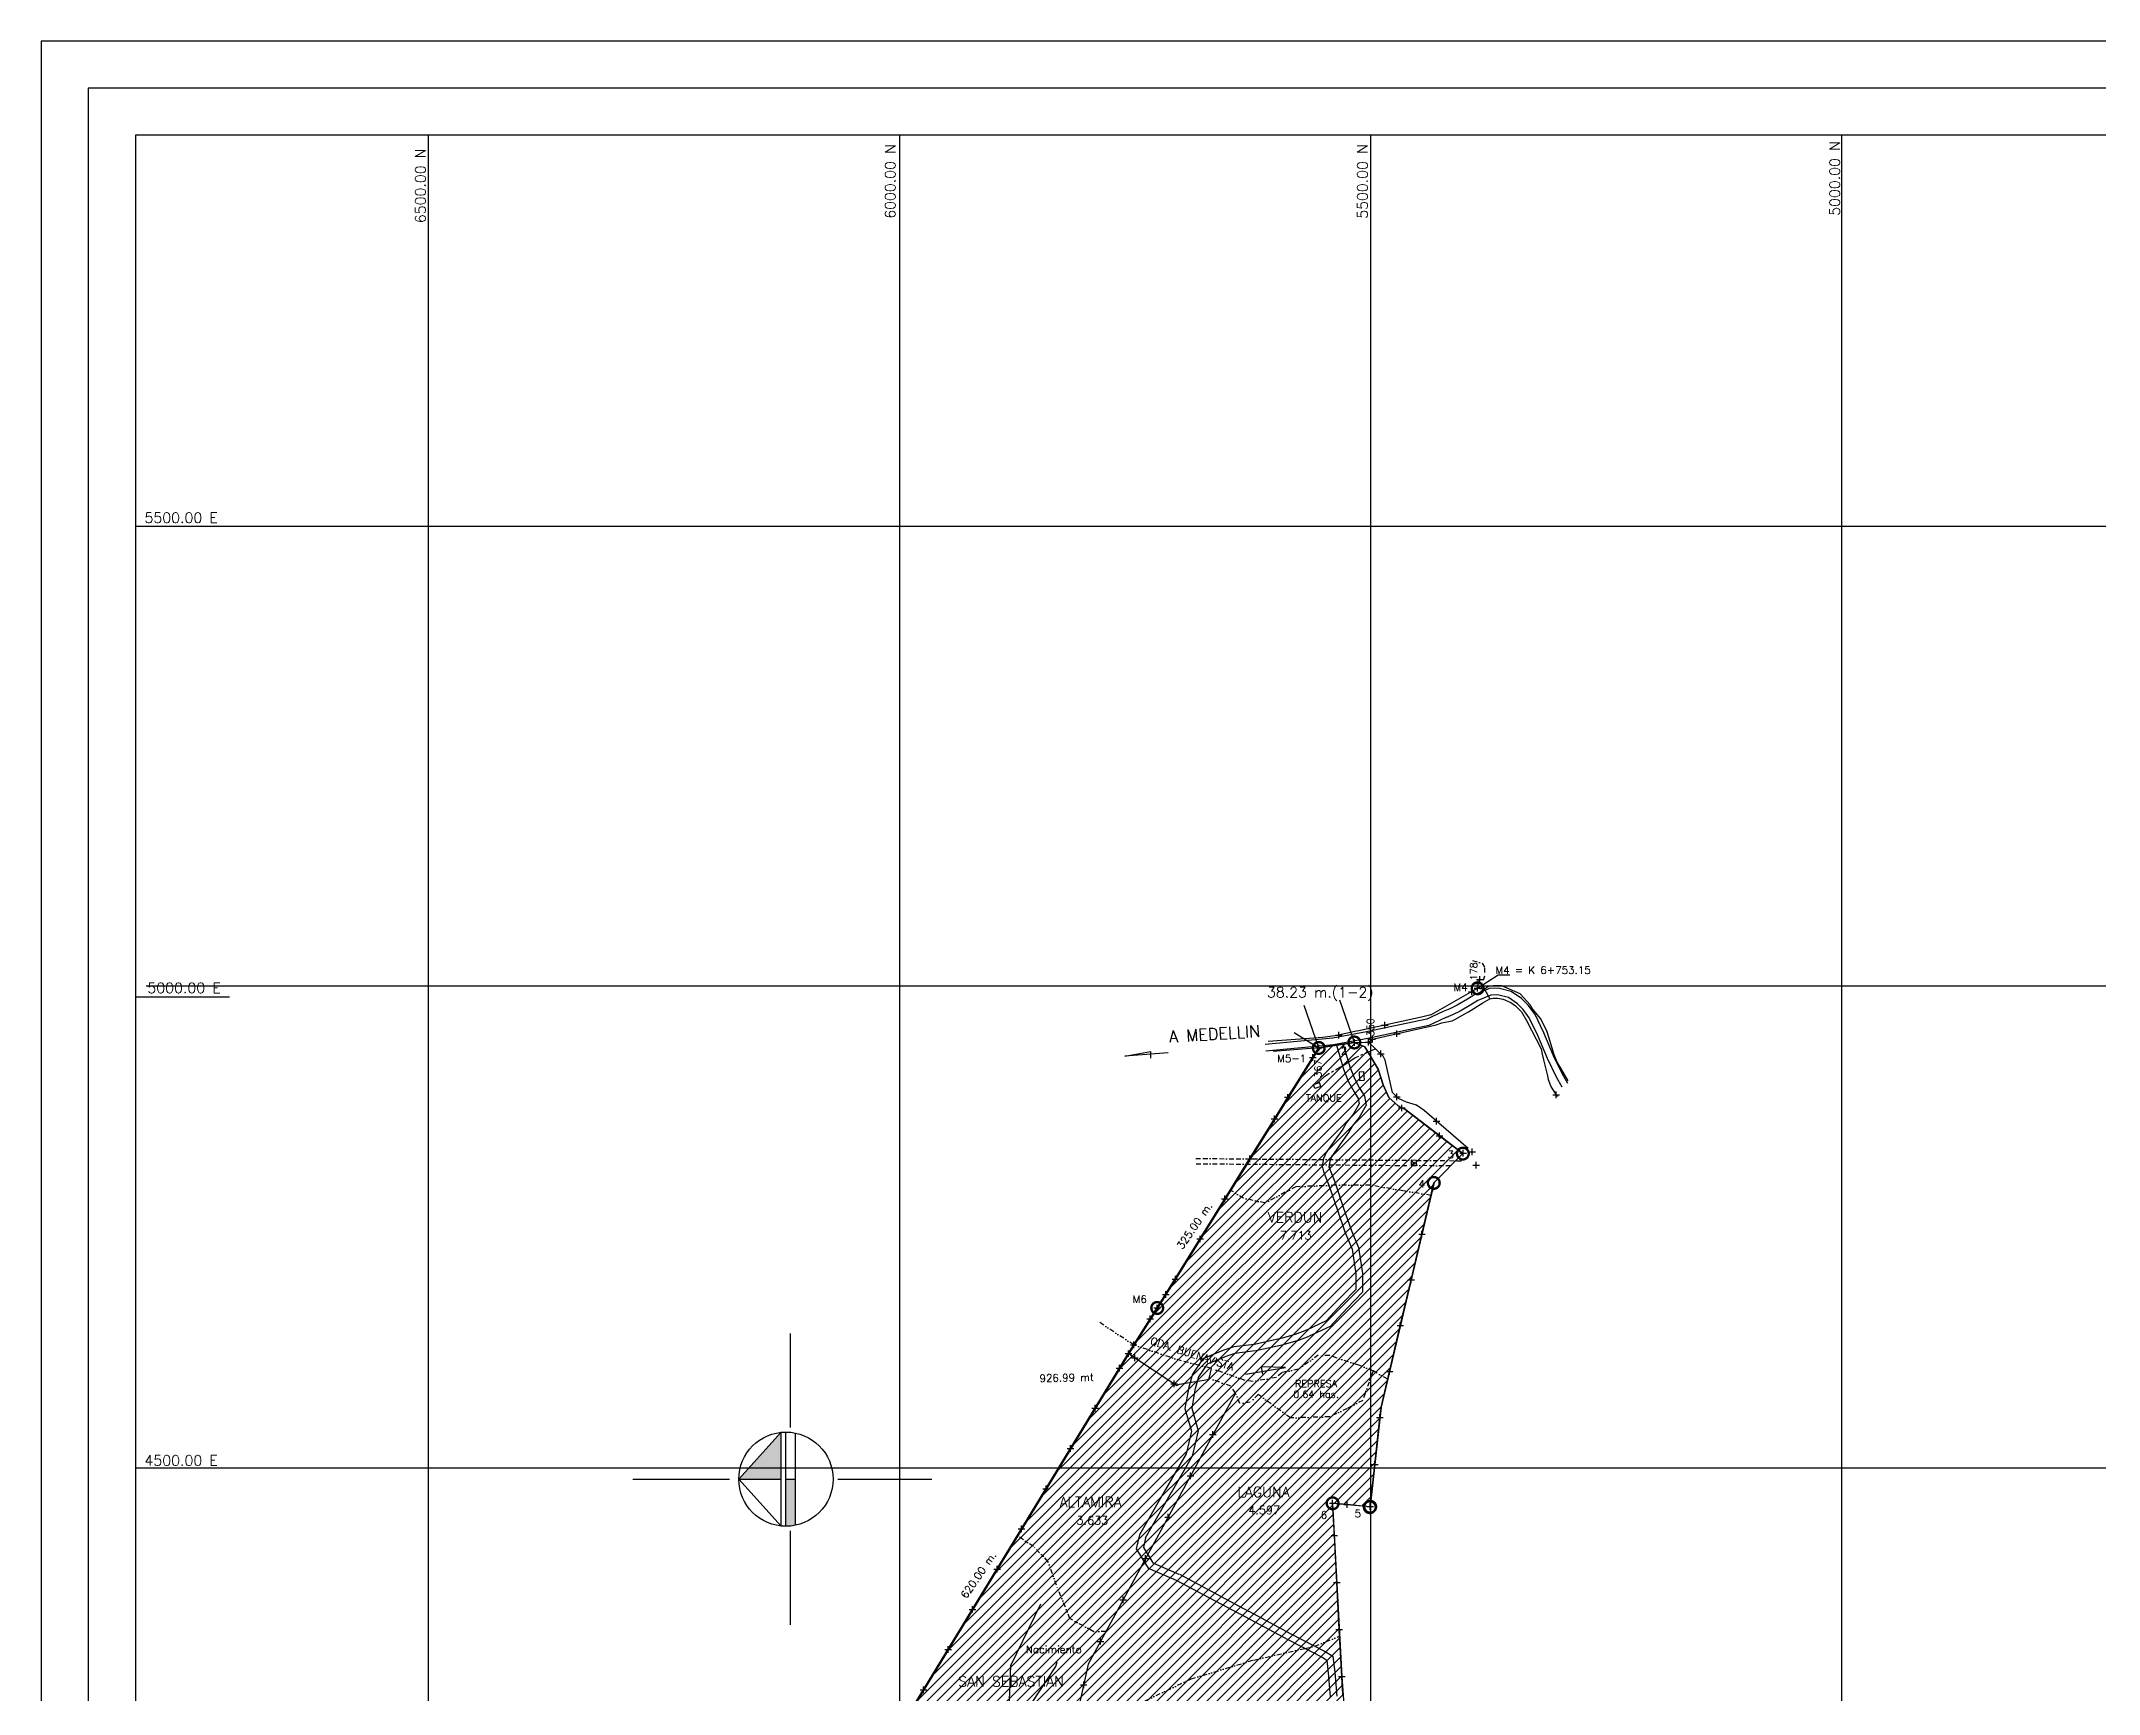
# Model space of a CAD drawing. Extents: x 0 to 28539, y 0 to 9112.
# Drawn here: x 22785 to 24969, y 7357 to 9112 of the extents above; entities that cross this region are included whole.
import ezdxf
from ezdxf.enums import TextEntityAlignment as Align

# ---------------------------------------------------------------- set-up
doc = ezdxf.new("R2010")
doc.units = 0
doc.header["$LTSCALE"] = 10
doc.header["$MEASUREMENT"] = 0
doc.header["$PDMODE"] = 2
doc.header["$PDSIZE"] = 3.5
for name, pattern in [('BORDER', [1.75, 0.5, -0.25, 0.5, -0.25, 0, -0.25]), ('CENTER', [2, 1.25, -0.25, 0.25, -0.25]), ('DIVIDE', [1.25, 0.5, -0.25, 0, -0.25, 0, -0.25])]:
    doc.linetypes.add(name, pattern=pattern)
doc.layers.get('0').update_dxf_attribs({"linetype": 'CONTINUOUS'})
for name, color, linetype in [('AREA', 2, 'CONTINUOUS'), ('CANO', 5, 'DIVIDE'), ('CERCO', 2, 'CONTINUOUS'), ('COORD', 8, 'CONTINUOUS'), ('COORDENADAS', 1, 'CONTINUOUS'), ('ENERGIA', 1, 'BORDER'), ('HOJA', 8, 'CONTINUOUS'), ('LIMITE', 6, 'CONTINUOUS'), ('LINEA', 7, 'CONTINUOUS'), ('MOJON', 2, 'CONTINUOUS'), ('MURO', 3, 'CONTINUOUS'), ('PL', 3, 'CONTINUOUS'), ('PUA', 1, 'CONTINUOUS'), ('r-100', 6, 'CONTINUOUS'), ('R-100B', 6, 'CONTINUOUS'), ('R60', 2, 'CONTINUOUS'), ('R80', 2, 'CONTINUOUS'), ('TUBERIA', 6, 'CENTER'), ('VIA', 4, 'CONTINUOUS')]:
    doc.layers.add(name, color=color, linetype=linetype)
doc.styles.add('SIMPLEX', font='simplex', dxfattribs={"height": 8})

msp = doc.modelspace()

# ---------------------------------------------------------------- hatches: boundary and pattern name
for points in [[(23570.334, 7634.797), (23536.195, 7597.055), (23570.334, 7597.055)], [(23570.334, 7597.055), (23536.195, 7597.055), (23525.334, 7585.048), (23570.334, 7585.048)], [(23585.334, 7585.048), (23575.334, 7585.048), (23575.334, 7535.048, 0.05038204), (23585.334, 7536.058)]]:
    msp.add_hatch(color=256).paths.add_polyline_path(points)
at = {"layer": 'COORDENADAS', "true_color": 0xe60000}
h = msp.add_hatch(dxfattribs=at)
h.set_pattern_fill('LINE', color=1, scale=60, angle=45)
h.set_pattern_definition([(45, (4432.5205, 9e-13), (-5.3033009, 5.3033009), [])])
h.paths.add_polyline_path([(23082.714, 6531.279), (23082.517, 6531.478), (23321.603, 6761.996), (23538.902, 7063.063), (23646.071, 7237.819), (23741.136, 7393.853), (23829.56, 7538.989), (23938.814, 7718.312), (23969.43, 7766.817), (24140.919, 8042.891), (24178.698, 8048.731), (24189.838, 8044.085), (24203.977, 8020.356), (24209.128, 8003.794), (24215.24, 7990.137), (24225.033, 7981.418), (24228.981, 7979.206), (24231.826, 7978.275), (24269.187, 7949.657), (24293.866, 7930.753), (24263.417, 7900.027), (24207.04, 7661.556), (24195.537, 7556.013), (24195.508, 7555.727), (24155.663, 7559.685), (24165.325, 7375.548), (24169.18, 7320.778), (24174.304, 7256.827), (24180.471, 7238.92), (24177.684, 7232.516), (24178.889, 7227.554), (24192.868, 7117.528), (24200.035, 7065.937), (24210.321, 7003.164), (24216.311, 6966.138), (24266.921, 6953.947), (24271.413, 6952.824), (24276.509, 6952.447), (24472.964, 6915.747), (24512.129, 6908.254), (24549.174, 6901.391), (24555.914, 6900.162), (24585.957, 6895.079), (24644.045, 6886.665), (24703.855, 6877.711), (24698.709, 6831.162), (24720.504, 6796.818), (24710.357, 6777.569), (24724.482, 6776.082), (24708.206, 6745.58), (24711.971, 6716.636), (24721.452, 6692.891), (24721.215, 6690.371), (24720.353, 6687.342), (24706.47, 6654.382), (24680.187, 6599.963), (24684.927, 6482.974), (24688.02, 6450.188), (24749.535, 6386.906), (24773.168, 6338.367), (24764.769, 6334.465), (24761.469, 6332.933), (24749.834, 6327.36), (24740.889, 6324.348), (24691.262, 6303.589), (24654.164, 6278.145), (24533.057, 6237.084), (24404.181, 6226.791), (24352.306, 6223.506), (24311.359, 6218.426), (24233.948, 6177.31), (24166.288, 6142.623), (24143.61, 6141.075), (24060.468, 6145.349), (24026.299, 6152.13), (23979.053, 6145.476), (23932.157, 6142.983), (23913.317, 6146.831), (23876.508, 6132.855), (23880.595, 6158.356), (23872.418, 6188.459), (23854.375, 6207.066), (23766.5, 6222.461), (23750.444, 6235.273), (23722.209, 6247.539), (23531.789, 6145.089), (23501.013, 6208.979), (23512.005, 6264.907), (23509.512, 6280.25), (23500.965, 6312.995), (23465.289, 6328.243), (23433.732, 6337.384), (23322.802, 6341.458), (23297.724, 6330.149), (23283.099, 6315.569), (23267.408, 6275.766), (23227.915, 6248.391), (23216.182, 6242.583), (23209.242, 6239.148), (23192.991, 6231.104), (23166.121, 6235.723), (23148.873, 6268.54), (23146.723, 6308.894), (23147.576, 6333.859), (23144.71, 6337.811), (23149.539, 6421.826), (23143.651, 6459.878), (23136.968, 6476.215), (23104.191, 6502.542), (23082.714, 6531.279), (23082.52, 6531.481)])

# ---------------------------------------------------------------- linework, layer by layer
at = {"color": 4}
for p, q in [((23580.334, 7639.797), (23580.334, 7739.797)), ((23525.334, 7585.048), (23570.334, 7634.797)), ((23570.334, 7535.298), (23570.334, 7634.797)), ((23575.334, 7535.048), (23575.334, 7635.048)), ((23585.334, 7536.058), (23585.334, 7634.038)), ((23412.834, 7585.048), (23515.334, 7585.048)), ((23570.334, 7535.298), (23525.334, 7585.048)), ((23525.334, 7585.048), (23570.334, 7585.048)), ((23575.334, 7585.048), (23585.334, 7585.048)), ((23630.334, 7585.048), (23730.334, 7585.048)), ((23580.334, 7430.298), (23580.334, 7530.298))]:
    msp.add_line(p, q, dxfattribs=at)
msp.add_circle((23575.334, 7585.048), 50, dxfattribs=at)
msp.add_point((23747.398, 7404.133))
at = {"layer": 'AREA'}
for p in [(24309.553, 8106.252), (24310.106, 8111.52), (24311.858, 8115.694), (24140.919, 8042.891), (24178.698, 8048.731), (24193.722, 8049.028), (24197.8, 8052.11), (24392.881, 7993.253), (24093.888, 7967.655), (23978.489, 7781.042), (23938.814, 7718.312), (23944.451, 7727.596), (24155.663, 7559.685), (24171.196, 7558.142)]:
    msp.add_point(p, dxfattribs=at)
at = {"layer": 'AREA', "color": 2}
for p in [(24294.269, 7931.16), (24195.537, 7556.013)]:
    msp.add_point(p, dxfattribs=at)
at = {"layer": 'CANO'}
msp.add_lwpolyline([(24304.272, 8135.859), (24314.446, 8132.967), (24317.01, 8128.149), (24316.869, 8119.246), (24313.955, 8110.464), (24312.82, 8102.671)], dxfattribs=at)
at = {"layer": 'CANO', "color": 152, "true_color": 0x2a7dc6}
for points in [[(24260.178, 7886.326), (24230.241, 7891.36), (24195.703, 7897.167), (24159.194, 7897.167), (24116.655, 7895.508), (24083.735, 7878.32), (24061.196, 7883.358), (24047.136, 7892.052)], [(24214.088, 7691.37), (24198.598, 7699.993), (24184.624, 7705.722), (24152.515, 7716.211), (24140.357, 7716.591), (24119.445, 7702.003), (24101.648, 7698.074), (24096.063, 7693.088), (24071.273, 7688.877), (24062.898, 7689.782), (24027.153, 7702.681), (23995.342, 7710.536), (23944.451, 7727.596), (23904.655, 7753.927)], [(24198.598, 7699.993), (24187.594, 7668.668), (24171.101, 7660.234), (24152.504, 7651.24), (24110.883, 7650.095), (24076.544, 7674.991), (24068.038, 7666.698), (24057.232, 7665.504), (24052.445, 7676.508), (24047.694, 7683.687), (24024.669, 7692.1)], [(23915.103, 7423.469), (23902.205, 7423.026), (23876.663, 7437.198), (23862.387, 7472.485), (23853.478, 7497.787), (23838.004, 7513.717), (23820.882, 7524.744)], [(23884.011, 7333.177), (23945.238, 7344.318), (24005.342, 7372.918), (24071.648, 7392.937), (24126.173, 7405.371), (24136.753, 7407.784), (24163.081, 7418.312)]]:
    msp.add_lwpolyline(points, dxfattribs=at)
at = {"layer": 'CERCO'}
for p, q in [((24316.752, 8105.395), (24322.526, 8095.154)), ((24140.919, 8042.891), (24125.464, 8087.838)), ((24178.698, 8048.731), (24163.243, 8093.678)), ((24159.808, 8045.811), (24163.375, 8033.848)), ((24166.516, 8047.811), (24170.084, 8035.848)), ((24178.698, 8048.731), (24193.722, 8049.028)), ((24163.375, 8033.848), (24167.252, 8020.469)), ((24167.252, 8020.469), (24172.539, 8007.091)), ((24170.099, 8035.796), (24173.884, 8022.735)), ((24173.884, 8022.735), (24179.049, 8009.663)), ((24172.539, 8007.091), (24178.531, 7996.177)), ((24178.531, 7996.177), (24182.761, 7989.135)), ((24178.675, 8010.459), (24184.667, 7999.545)), ((24184.532, 7999.781), (24189.409, 7991.662)), ((24177.826, 7972.94), (24170.425, 7963.786)), ((24183.818, 7983.502), (24177.826, 7972.94)), ((24182.761, 7989.135), (24183.818, 7983.502)), ((24191.17, 7982.276), (24183.631, 7968.986)), ((24189.409, 7991.662), (24191.17, 7982.276)), ((24166.548, 7956.745), (24157.031, 7943.719)), ((24172.464, 7952.977), (24162.757, 7939.69)), ((24170.425, 7963.786), (24166.548, 7956.745)), ((24176.258, 7959.867), (24172.464, 7952.977)), ((24183.631, 7968.986), (24176.258, 7959.867)), ((24148.925, 7931.748), (24146.105, 7925.411)), ((24157.031, 7943.719), (24148.925, 7931.748)), ((24155.32, 7928.903), (24152.501, 7922.566)), ((24162.757, 7939.69), (24154.721, 7927.823)), ((24146.105, 7925.411), (24144.695, 7917.314)), ((24144.695, 7917.314), (24146.105, 7911.681)), ((24146.105, 7911.681), (24152.113, 7896.272)), ((24151.486, 7919.013), (24152.896, 7913.38)), ((24153.001, 7924.21), (24151.684, 7916.642)), ((24151.684, 7916.642), (24158.635, 7898.815)), ((24152.113, 7896.272), (24160.663, 7870.651)), ((24158.753, 7898.488), (24167.303, 7872.867)), ((24160.663, 7870.651), (24168.555, 7847.658)), ((24167.284, 7872.924), (24175.176, 7849.931)), ((24168.555, 7847.658), (24176.447, 7829.264)), ((24174.988, 7850.418), (24183.235, 7831.195)), ((24176.447, 7829.264), (24180.393, 7802.986)), ((24183.235, 7831.195), (24187.393, 7803.509)), ((24180.393, 7802.986), (24180.393, 7786.563)), ((24187.393, 7803.509), (24187.393, 7783.752)), ((24180.393, 7786.563), (24165.924, 7771.453)), ((24187.393, 7783.752), (24170.98, 7766.612)), ((24165.924, 7771.453), (24148.825, 7753.059)), ((24171.051, 7766.687), (24153.025, 7747.296)), ((24102.13, 7734.664), (24072.535, 7728.095)), ((24115.941, 7738.606), (24102.13, 7734.664)), ((24127.779, 7743.204), (24115.941, 7738.606)), ((24130.314, 7736.679), (24118.476, 7732.081)), ((24148.825, 7753.059), (24127.779, 7743.204)), ((24153.025, 7747.296), (24130.748, 7736.865)), ((24017.949, 7712.985), (24006.768, 7696.562)), ((24038.994, 7721.525), (24017.949, 7712.985)), ((24041.626, 7715.039), (24022.543, 7707.295)), ((24050.832, 7725.467), (24038.994, 7721.525)), ((24053.044, 7718.825), (24041.206, 7714.884)), ((24072.535, 7728.095), (24050.832, 7725.467)), ((24073.377, 7721.146), (24051.674, 7718.518)), ((24103.647, 7727.831), (24074.052, 7721.261)), ((24117.862, 7731.875), (24104.051, 7727.933)), ((24006.768, 7696.562), (24002.822, 7682.766)), ((24013.189, 7693.554), (24009.553, 7680.841)), ((24022.543, 7707.295), (24013.189, 7693.554)), ((24002.822, 7682.766), (23998.906, 7660.203)), ((24009.719, 7681.569), (24006.078, 7660.586)), ((23998.906, 7660.203), (24005.795, 7636.118)), ((24006.078, 7660.586), (24013.03, 7636.28)), ((24005.795, 7636.118), (24000.055, 7612.034)), ((24013.03, 7636.28), (24006.628, 7609.42)), ((24000.055, 7612.034), (23978.24, 7574.186)), ((24006.628, 7609.42), (23984.304, 7570.691)), ((23978.24, 7574.186), (23950.684, 7526.017)), ((23984.316, 7570.711), (23956.76, 7522.541)), ((23950.684, 7526.017), (23947.24, 7511.108)), ((23957.504, 7524.442), (23954.704, 7512.32)), ((23947.24, 7511.108), (23959.869, 7490.464)), ((23954.704, 7512.32), (23964.666, 7496.036)), ((23964.666, 7496.036), (23992.446, 7484.296)), ((23959.869, 7490.464), (23989.721, 7477.848)), ((23989.721, 7477.848), (24024.166, 7459.498)), ((23993.013, 7484.026), (24027.457, 7465.676)), ((24024.166, 7459.498), (24063.203, 7438.854)), ((24027.438, 7465.686), (24066.476, 7445.042)), ((24063.203, 7438.854), (24107.981, 7414.769)), ((24066.519, 7445.019), (24111.297, 7420.934)), ((24107.981, 7414.769), (24144.364, 7395.973)), ((24111.194, 7420.988), (24147.817, 7402.069))]:
    msp.add_line(p, q, dxfattribs=at)
for points in [[(24259.808, 8077.906), (24309.553, 8106.252)], [(24309.553, 8106.252), (24316.752, 8105.395)], [(24405.829, 8008.139), (24397.96, 8021.396), (24394.055, 8027.888), (24390.878, 8035.555), (24385.308, 8054.541), (24382.907, 8061.084), (24376.19, 8074.232), (24367.93, 8084.501), (24365.425, 8088.769), (24354.55, 8100.395), (24335.149, 8108.847), (24326.167, 8108.703), (24321.021, 8108.076), (24316.752, 8105.395), (24312.82, 8102.671)], [(24299.372, 7936.054), (24252.886, 7976.468), (24244.534, 7982.014), (24241.079, 7983.056), (24234.205, 7985.512), (24225.475, 7989.313), (24219.285, 7995.459), (24211.373, 8030.02), (24209.209, 8034.335), (24193.722, 8049.028), (24197.8, 8052.11), (24265.689, 8067.563), (24271.68, 8069.523), (24282.401, 8071.882), (24285.237, 8072.96), (24295.833, 8079.121), (24299.921, 8081.247), (24315.222, 8090.92), (24322.526, 8095.154), (24326.163, 8095.841), (24330.752, 8095.743), (24336.573, 8094.675), (24344.848, 8091.183), (24349.836, 8087.769), (24356.131, 8081.214), (24361.594, 8071.902), (24377.03, 8041.815), (24378.092, 8036.489), (24379.644, 8030.195), (24383.619, 8013.435), (24384.605, 8009.402), (24387.628, 8001.302), (24392.881, 7993.253), (24394.424, 7991.235)], [(24259.808, 8077.906), (24249.967, 8075.741), (24183.613, 8061.072), (24181.101, 8060.646), (24158.315, 8055.718), (24144.914, 8053.924), (24135.825, 8053.384)], [(24135.825, 8053.384), (24087.251, 8049.731)], [(24140.919, 8042.891), (24092.345, 8039.238)], [(24178.698, 8048.731), (24140.919, 8042.891), (24093.888, 7967.655)], [(24203.977, 8020.356), (24200.956, 8026.168), (24189.838, 8044.085), (24178.698, 8048.731)], [(24293.923, 7930.709), (24231.826, 7978.275), (24228.981, 7979.206), (24225.033, 7981.418), (24215.24, 7990.137), (24209.128, 8003.794), (24203.977, 8020.356)], [(24093.888, 7967.655), (23978.489, 7781.042), (23944.451, 7727.596)], [(23838.991, 7037.54), (23582.021, 7092.902), (23543.458, 7069.395), (23938.814, 7718.312)], [(23944.451, 7727.596), (23938.814, 7718.312), (23990.305, 7684.345), (23993.134, 7685.784), (24023.315, 7690.914), (24024.669, 7692.1), (24027.153, 7702.681)], [(24052.445, 7676.508), (23896.251, 7388.736), (23871.771, 7277.618)], [(24195.508, 7555.727), (24155.663, 7559.685), (24166.208, 7358.733)], [(23845.533, 7452.372), (23813.688, 7386.764), (23812, 7341.054), (23820.102, 7337.766), (23828, 7334.541), (23861.79, 7386.221), (23863.358, 7391.122)]]:
    msp.add_lwpolyline(points, dxfattribs=at)
at = {"layer": 'CERCO', "color": 2}
msp.add_lwpolyline([(24294.269, 7931.16), (24263.417, 7900.027), (24207.04, 7661.556), (24195.505, 7555.727)], dxfattribs=at)
at = {"layer": 'COORD'}
for p, q in [((23195.703, 9011.951), (23195.703, 5554.586)), ((23695.703, 9011.951), (23695.703, 5554.586)), ((24195.703, 9011.951), (24195.703, 5554.586)), ((24695.703, 9011.951), (24695.703, 5554.586)), ((22884.719, 8597.055), (28514.925, 8597.055)), ((22896.117, 8109.043), (28526.323, 8109.043)), ((22884.719, 7597.055), (28514.925, 7597.055))]:
    msp.add_line(p, q, dxfattribs=at)
at = {"layer": 'COORDENADAS'}
for p, q in [((23195.703, 9011.951), (23195.703, 8911.951)), ((23695.703, 9011.951), (23695.703, 8911.951)), ((24195.703, 9011.951), (24195.703, 8911.951)), ((24695.703, 9011.951), (24695.703, 8911.951)), ((22884.719, 8597.055), (22984.719, 8597.055)), ((22884.719, 8097.055), (22984.719, 8097.055)), ((22884.719, 7597.055), (22984.719, 7597.055))]:
    msp.add_line(p, q, dxfattribs=at)
at = {"layer": 'ENERGIA'}
for p, q in [((24010.488, 7925.59), (24239.032, 7923.588)), ((24010.638, 7920.038), (24238.983, 7918.038)), ((24238.983, 7918.038), (24244.582, 7923.539)), ((24239.032, 7923.588), (24244.533, 7917.989)), ((24280.902, 7917.671), (24244.533, 7917.989)), ((24244.582, 7923.539), (24293.854, 7923.108))]:
    msp.add_line(p, q, dxfattribs=at)
at = {"layer": 'HOJA'}
msp.add_lwpolyline([(23646.071, 7237.819), (23741.136, 7393.853), (23829.56, 7538.989), (23938.814, 7718.312), (23969.43, 7766.817), (24140.919, 8042.891), (24178.698, 8048.731), (24189.838, 8044.085), (24203.977, 8020.356), (24209.128, 8003.794), (24215.24, 7990.137), (24225.033, 7981.418), (24228.981, 7979.206), (24231.826, 7978.275), (24269.187, 7949.657), (24293.866, 7930.753), (24263.417, 7900.027), (24207.04, 7661.556), (24195.537, 7556.013), (24195.508, 7555.727), (24155.663, 7559.685), (24165.325, 7375.548), (24169.18, 7320.778)], dxfattribs=at)
msp.add_lwpolyline([(23646.071, 7237.819), (23741.136, 7393.853), (23829.56, 7538.989), (23938.814, 7718.312), (23969.43, 7766.817), (24140.919, 8042.891), (24178.698, 8048.731), (24189.838, 8044.085), (24203.977, 8020.356), (24209.128, 8003.794), (24215.24, 7990.137), (24225.033, 7981.418), (24228.981, 7979.206), (24231.826, 7978.275), (24269.187, 7949.657), (24293.866, 7930.753), (24263.417, 7900.027), (24207.04, 7661.556), (24195.537, 7556.013), (24195.508, 7555.727), (24155.663, 7559.685), (24165.325, 7375.548), (24169.18, 7320.778)], dxfattribs=at)
at = {"layer": 'LIMITE'}
msp.add_line((24114.638, 8059.319), (24140.919, 8042.891), dxfattribs=at)
msp.add_lwpolyline([(23695.369, 7318.734), (23721.384, 7361.433), (23747.398, 7404.133), (23773.413, 7446.832), (23799.428, 7489.531), (23825.443, 7532.231), (23851.458, 7574.93), (23877.472, 7617.629), (23903.487, 7660.328), (23929.502, 7703.028), (23938.814, 7718.312), (23944.802, 7727.363), (23962.057, 7755.241), (23969.43, 7766.817), (23978.489, 7781.042), (23988.698, 7797.551), (24014.995, 7840.077), (24041.293, 7882.603), (24067.59, 7925.129), (24093.888, 7967.655), (24108.175, 7990.51), (24134.678, 8032.908), (24140.919, 8042.891)], dxfattribs=at)
at = {"layer": 'LINEA', "color": 1, "elevation": 96}
msp.add_lwpolyline([(27774.336, 5454.586), (27774.336, 9111.951), (22784.719, 9111.951), (22784.719, 5454.586)], close=True, dxfattribs=at)
at = {"layer": 'LINEA', "color": 2, "elevation": 96}
msp.add_lwpolyline([(27724.336, 5504.586), (27724.336, 9061.951), (22834.719, 9061.951), (22834.719, 5504.586)], close=True, dxfattribs=at)
at = {"layer": 'LINEA', "color": 7, "elevation": 96}
msp.add_lwpolyline([(27674.336, 5554.586), (27674.336, 9011.951), (22884.719, 9011.951), (22884.719, 5554.586)], close=True, dxfattribs=at)
at = {"layer": 'MOJON'}
for p, q in [((24144.364, 7395.973), (24149.348, 7392.891)), ((24147.817, 7402.069), (24155.904, 7397.067)), ((24149.348, 7392.891), (24150.977, 7379.056)), ((24155.904, 7397.067), (24157.929, 7379.875)), ((24150.951, 7379.316), (24152.976, 7354.034)), ((24157.929, 7379.875), (24159.954, 7354.593))]:
    msp.add_line(p, q, dxfattribs=at)
at = {"layer": 'MOJON', "const_width": 2.5}
for points in [[(24309.553, 8100.002, 1), (24309.553, 8112.502, 1)], [(24140.919, 8036.641, 1), (24140.919, 8049.141, 1)], [(24178.698, 8042.481, 1), (24178.698, 8054.981, 1)], [(24293.866, 7924.503, 1), (24293.866, 7937.003, 1)], [(24263.014, 7893.37, 1), (24263.014, 7905.87, 1)], [(23969.43, 7760.567, 1), (23969.43, 7773.067, 1)], [(24155.631, 7553.149, 1), (24155.631, 7565.649, 1)], [(24195.103, 7549.071, 1), (24195.103, 7561.571, 1)], [(24195.505, 7549.477, 1), (24195.505, 7561.977, 1)]]:
    msp.add_lwpolyline(points, format="xyb", close=True, dxfattribs=at)
at = {"layer": 'MOJON', "color": 84, "true_color": 0x32a00e, "const_width": 2.5}
msp.add_lwpolyline([(23655.552, 7253.142), (23741.243, 7393.792), (23829.668, 7538.927), (23938.921, 7718.25), (23969.537, 7766.756), (24141.026, 8042.829)], dxfattribs=at)
at = {"layer": 'MOJON'}
msp.add_point((23969.43, 7766.817), dxfattribs=at)
at = {"layer": 'MURO', "color": 3}
for p, q in [((24183.662, 8017.61), (24188.527, 8018.017)), ((24183.662, 8017.61), (24184.271, 8008.288)), ((24188.527, 8018.017), (24189.136, 8008.695)), ((24135.44, 8004.04), (24141.558, 8006.084)), ((24136.852, 7999.814), (24135.44, 8004.04)), ((24142.97, 8001.858), (24136.852, 7999.814)), ((24142.97, 8001.858), (24141.558, 8006.084)), ((24184.271, 8008.288), (24189.136, 8008.695))]:
    msp.add_line(p, q, dxfattribs=at)
at = {"layer": 'MURO'}
msp.add_lwpolyline([(23695.369, 7318.734), (23721.384, 7361.433), (23747.398, 7404.133), (23773.413, 7446.832), (23799.428, 7489.531), (23825.443, 7532.231), (23851.458, 7574.93), (23877.472, 7617.629), (23903.487, 7660.328), (23929.502, 7703.028), (23938.814, 7718.312), (23944.802, 7727.363), (23962.057, 7755.241), (23969.43, 7766.817), (23978.489, 7781.042), (23988.698, 7797.551), (24014.995, 7840.077), (24041.293, 7882.603), (24067.566, 7925.09), (24093.888, 7967.655), (24108.175, 7990.51), (24134.678, 8032.908), (24140.919, 8042.891)], dxfattribs=at)
at = {"layer": 'MURO', "color": 3}
msp.add_lwpolyline([(24244.533, 7917.989), (24244.582, 7923.539), (24239.032, 7923.588), (24238.983, 7918.038)], close=True, dxfattribs=at)
at = {"layer": 'PL'}
for points in [[(24140.919, 8042.891), (24134.678, 8032.908), (24108.175, 7990.51), (24093.888, 7967.655), (24067.59, 7925.129), (24041.293, 7882.603), (24014.995, 7840.077), (23988.698, 7797.551), (23978.489, 7781.042), (23969.43, 7766.817), (23962.057, 7755.241), (23944.451, 7727.596), (23938.814, 7718.312), (23929.502, 7703.028), (23903.487, 7660.328), (23877.472, 7617.629), (23851.458, 7574.93), (23825.443, 7532.231), (23799.428, 7489.531), (23773.413, 7446.832), (23747.398, 7404.133), (23721.384, 7361.433), (23695.369, 7318.734)], [(24166.339, 7356.236), (24165.325, 7375.548), (24162.705, 7425.479), (24160.085, 7475.41), (24157.465, 7525.342), (24155.663, 7559.685), (24171.196, 7558.142), (24195.537, 7556.013), (24200.417, 7600.79), (24205.834, 7650.496), (24207.04, 7661.556), (24215.984, 7699.388), (24227.487, 7748.046), (24238.99, 7796.705), (24250.494, 7845.364), (24263.014, 7899.62), (24293.866, 7930.753), (24269.187, 7949.657), (24231.826, 7978.275), (24229.034, 7979.188), (24225.033, 7981.418), (24215.24, 7990.137), (24209.128, 8003.794), (24203.977, 8020.356), (24193.339, 8038.442), (24189.838, 8044.085), (24178.698, 8048.731)]]:
    msp.add_lwpolyline(points, dxfattribs=at)
at = {"layer": 'PUA'}
for p in [(24303.25, 8102.66), (24162.12, 8056.541), (24210.984, 8067.123), (24223.952, 8058.062), (24206.828, 8036.593), (24134.678, 8032.908), (24223.852, 7990.923), (24108.175, 7990.51), (24229.034, 7979.188), (24265.91, 7965.144), (24269.187, 7949.657), (24303.872, 7932.62), (24067.59, 7925.129), (24308.085, 7918.476), (24041.293, 7882.603), (24261.997, 7894.023), (24014.995, 7840.077), (24250.494, 7845.364), (23988.698, 7797.551), (24238.99, 7796.705), (23962.057, 7755.241), (24227.487, 7748.046), (23945.61, 7713.828), (23929.502, 7703.028), (23987.347, 7686.296), (24215.984, 7699.388), (23903.487, 7660.328), (24205.834, 7650.496), (24028.593, 7632.564), (23877.472, 7617.629), (24200.417, 7600.79), (24004.742, 7588.62), (23851.458, 7574.93), (23825.443, 7532.231), (23980.89, 7544.675), (24157.465, 7525.342), (23799.428, 7489.531), (23957.038, 7500.731), (24160.085, 7475.41), (23773.413, 7446.832), (23933.187, 7456.787), (24162.705, 7425.479), (23909.335, 7412.842), (23721.384, 7361.433), (23891.394, 7366.693), (24165.325, 7375.548)]:
    msp.add_point(p, dxfattribs=at)
at = {"layer": 'R60', "color": 1}
msp.add_lwpolyline([(24309.553, 8106.252), (24331.392, 8120.66), (24343.792, 8120.66)], dxfattribs=at)
at = {"layer": 'R60'}
for points in [[(23981.055, 8037.654), (23935.198, 8034.085), (23962.203, 8039.183), (23962.203, 8032.045)], [(24063.308, 7696.41), (24105.644, 7703.471), (24079.772, 7704.256), (24081.34, 7696.41)]]:
    msp.add_lwpolyline(points, dxfattribs=at)
at = {"layer": 'TUBERIA', "color": 5}
msp.add_lwpolyline([(24201.167, 8041.963), (24179.707, 8032.31), (24169.544, 8025.849), (24146.343, 8012.054), (24138.976, 8005.187)], dxfattribs=at)
at = {"layer": 'VIA'}
for points in [[(24405.264, 8005.087), (24399.487, 8015.195), (24390.245, 8034.481), (24379.81, 8058.9), (24370.481, 8078.353), (24363.262, 8088.47), (24356.201, 8095.307), (24345.096, 8103.005), (24331.413, 8106.378), (24321.941, 8105.966), (24314.71, 8102.811), (24306.742, 8099.62), (24298.719, 8094.749), (24287.745, 8088.195), (24280.071, 8084.489), (24272.903, 8081.473)], [(24399.309, 8001.398), (24393.283, 8011.941), (24383.867, 8031.591), (24373.432, 8056.009), (24364.431, 8074.78), (24357.934, 8083.884), (24351.742, 8089.88), (24342.168, 8096.517), (24330.713, 8099.341), (24323.546, 8099.029), (24317.411, 8096.352), (24309.88, 8093.336), (24302.33, 8088.752), (24291.068, 8082.026), (24282.952, 8078.107), (24275.617, 8075.02)], [(24272.903, 8081.473), (24255.491, 8073.359), (24191.602, 8059.899), (24155.734, 8053.169), (24083.999, 8046.44)], [(24275.859, 8075.128), (24257.72, 8066.674), (24192.969, 8053.033), (24156.709, 8046.23), (24084.653, 8039.47)]]:
    msp.add_lwpolyline(points, dxfattribs=at)

# ---------------------------------------------------------------- texts
at = {"layer": 'AREA', "style": 'SIMPLEX'}
for s, p in [('178', (24309.057, 8114.69)), ('350', (24199.562, 8055.218)), ('367', (24143.9, 8011.435))]:
    msp.add_text(s, height=7.5, rotation=90, dxfattribs=at).set_placement(p)
at = {"layer": 'MOJON', "color": 132, "true_color": 0x1dc3c9, "style": 'SIMPLEX'}
msp.add_text('926.99 mt', height=8, rotation=1.241982, dxfattribs=at).set_placement((23873.356, 7688.78), align=Align.CENTER)
at = {"layer": 'r-100', "style": 'SIMPLEX'}
for s, p in [('VERDUN', (24115.78, 7857.662)), ('ALTAMIRA', (23898.766, 7555.249)), ('LAGUNA', (24082.266, 7565.98)), ('SAN SEBASTIAN', (23814.33, 7364.724))]:
    msp.add_text(s, height=11, dxfattribs=at).set_placement(p, align=Align.CENTER)
at = {"layer": 'R-100B', "style": 'SIMPLEX'}
for s, p in [('7.713', (24116.521, 7839.524)), ('3.633', (23900.604, 7536.937)), ('4.597', (24083.006, 7547.842))]:
    msp.add_text(s, height=8.7262, dxfattribs=at).set_placement(p, align=Align.CENTER)
at = {"layer": 'R60', "style": 'SIMPLEX'}
for s, height, p in [('M4 = K 6+753.15', 8, (24379.017, 8121.563)), ('M4', 8, (24291.516, 8103.238)), ('2', 8, (24167.713, 8036.04)), ('M5-1', 8, (24112.111, 8027.766)), ('TANQUE', 7.504, (24146.284, 7986.08)), ('3', 8, (24281.169, 7925.776)), ('4', 8, (24250.317, 7894.643)), ('M6', 8, (23950.932, 7772.135)), ('REPRESA', 7.504, (24138.018, 7682.702)), ('0.64 has.', 7.504, (24138.018, 7671.415)), ('6', 8, (24146.437, 7543.072)), ('5', 8, (24182.406, 7544.526)), ('Nacimiento', 8, (23859.58, 7400.201))]:
    msp.add_text(s, height=height, dxfattribs=at).set_placement(p, align=Align.CENTER)
for s, height, rotation, p in [('A MEDELLIN', 12.48, 3.643033, (24030.624, 8051.697)), ('325.00 m.', 8, 55.41691, (24012.257, 7851.727)), ('QDA. BUENAVISTA', 8, 342.217437, (24005.247, 7714.437)), ('620.00 m.', 8, 55.41691, (23783.011, 7481.002))]:
    msp.add_text(s, height=height, rotation=rotation, dxfattribs=at).set_placement(p, align=Align.CENTER)
at = {"layer": 'R80', "style": 'SIMPLEX'}
for s, p in [('6000.00 N', (23691.58, 8962.953)), ('5500.00 N', (24192.816, 8962.953)), ('5000.00 N', (24694.104, 8966.128)), ('6500.00 N', (23192.86, 8958.275))]:
    msp.add_text(s, height=11, rotation=90, dxfattribs=at).set_placement(p, align=Align.CENTER)
for s, p in [('5500.00 E', (22933.342, 8600.382)), ('5000.00 E', (22936.44, 8101.147)), ('38.23 m.(1-2)', (24142.495, 8096.565)), ('4500.00 E', (22933.342, 7599.392))]:
    msp.add_text(s, height=11, dxfattribs=at).set_placement(p, align=Align.CENTER)

doc.saveas('drawing.dxf')
